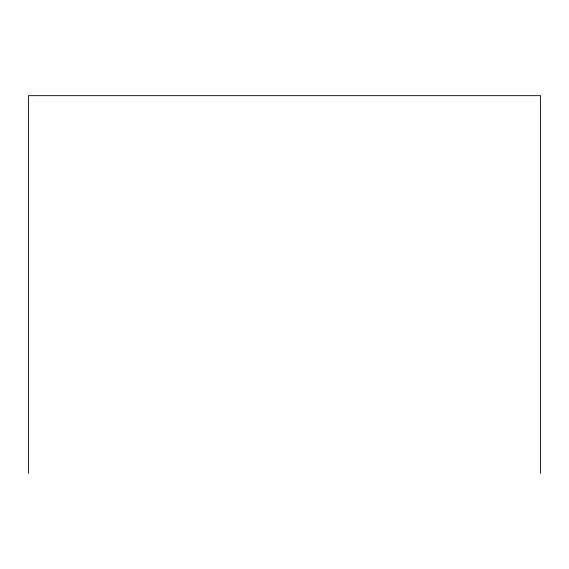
<?xml version="1.0" encoding="UTF-8"?>
<svg xmlns="http://www.w3.org/2000/svg" width="569" height="569" viewBox="0 0 569 569"><rect width="100%" height="100%" fill="white"/><g stroke="black" fill="none" stroke-linecap="round" stroke-linejoin="round"><path stroke-width="0.85" d="M540.55 473.337L540.55 95.663L28.45 95.663L28.45 473.337"/></g></svg>
